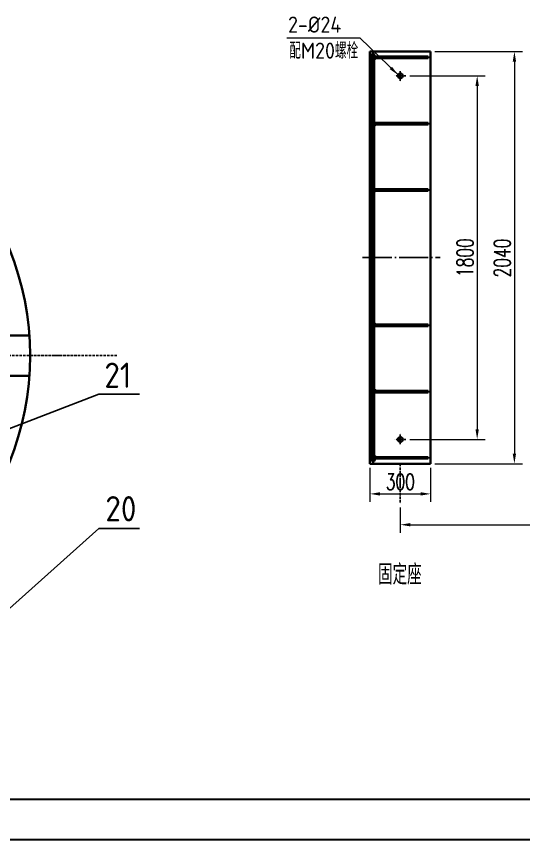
# Model space of a CAD drawing. Header units: millimetres. Extents: x 250587 to 267407, y 48545 to 60425.
# Drawn here: x 255461 to 257969, y 48545 to 52619 of the extents above; entities that cross this region are included whole.
import ezdxf

# ---------------------------------------------------------------- set-up
doc = ezdxf.new("R2010")
doc.units = ezdxf.units.MM
for name, pattern in [('ACAD_ISO04W100', [30, 24, -3, 0, -3]), ('ACAD_ISO10W100', [18, 12, -3, 0, -3]), ('CENTER', [2, 1.25, -0.25, 0.25, -0.25])]:
    doc.linetypes.add(name, pattern=pattern)
doc.layers.add('Layer1', color=7, linetype='CENTER')
doc.layers.add('粗实线', color=7, linetype='Continuous', lineweight=30)
doc.styles.add('GW', font='isocp.shx', dxfattribs={"bigfont": 'gbcbig.shx'})
doc.styles.get("Standard").update_dxf_attribs({"font": 'txt.shx'})
doc.styles.add('英文或数字', font='simplex.shx', dxfattribs={"width": 0.7, "bigfont": 'gbcbig.shx'})
doc.dimstyles.new('尺寸标注1.20', dxfattribs={"dimscale": 20, "dimtxt": 4, "dimasz": 2.5, "dimexe": 2, "dimexo": 1, "dimgap": 1, "dimtad": 1, "dimdec": 1, "dimdsep": 46, "dimtxsty": '英文或数字', "dimcen": 1, "dimclrd": 4, "dimclre": 3, "dimclrt": 2, "dimadec": 1, "dimazin": 2, "dimtfac": 1, "dimtdec": 1, "dimtmove": 0, "dimatfit": 3, "dimfxl": 0, "dimtolj": 1, "dimtzin": 0, "dimlwd": 15, "dimlwe": 15, "dimarcsym": 0})
doc.dimstyles.new('标注罐体-引标', dxfattribs={"dimtxt": 20, "dimasz": 25, "dimexe": 2, "dimexo": 0, "dimgap": 0.09, "dimtad": 1, "dimdec": 1, "dimdsep": 46, "dimtxsty": 'GW', "dimblk": 'NONE', "dimcen": 0, "dimclrd": 4, "dimclre": 3, "dimadec": 0, "dimazin": 2, "dimtfac": 1, "dimtdec": 1, "dimtofl": 0, "dimtmove": 0, "dimatfit": 3, "dimldrblk": 'NONE', "dimfxl": 0, "dimtolj": 1, "dimtzin": 0, "dimarcsym": 0})

# ---------------------------------------------------------------- blocks, each defined once
blk = doc.blocks.new('A$C6A09782F')
at = {"ltscale": 10}
for p, q in [((25, 10), (831, 10)), ((0, 0), (841, 0))]:
    blk.add_line(p, q, dxfattribs=at)
blk = doc.blocks.new('_None')
blk = doc.blocks.new('*D364')
at = {"color": 3, "lineweight": 15}
for p, q in [((257209.3, 50385.6), (257209.3, 50216.1)), ((257509.3, 50385.6), (257509.3, 50216.1))]:
    blk.add_line(p, q, dxfattribs=at)
at = {"color": 4, "lineweight": 15}
blk.add_line((257259.3, 50256.1), (257459.3, 50256.1), dxfattribs=at)
at = {"color": 4}
for points in [[(257259.3, 50264.5), (257259.3, 50247.8), (257209.3, 50256.1)], [(257459.3, 50264.5), (257459.3, 50247.8), (257509.3, 50256.1)]]:
    blk.add_solid(points, dxfattribs=at)
at = {"layer": 'Defpoints', "color": 0}
for p in [(257209.3, 50405.6), (257509.3, 50405.6), (257509.3, 50256.1)]:
    blk.add_point(p, dxfattribs=at)
at = {"color": 2, "insert": (257359.3, 50316.1), "char_height": 80, "attachment_point": 5, "style": '英文或数字'}
blk.add_mtext('\\A1;300', dxfattribs=at)
blk = doc.blocks.new('*D365')
at = {"color": 3, "lineweight": 15}
for p, q in [((257529.3, 52445.6), (257963.7, 52445.6)), ((257529.3, 50405.6), (257963.7, 50405.6))]:
    blk.add_line(p, q, dxfattribs=at)
at = {"color": 4, "lineweight": 15}
blk.add_line((257923.7, 52395.6), (257923.7, 50455.6), dxfattribs=at)
at = {"color": 4}
for points in [[(257915.3, 52395.6), (257932, 52395.6), (257923.7, 52445.6)], [(257915.3, 50455.6), (257932, 50455.6), (257923.7, 50405.6)]]:
    blk.add_solid(points, dxfattribs=at)
at = {"layer": 'Defpoints', "color": 0}
for p in [(257509.3, 52445.6), (257509.3, 50405.6), (257923.7, 50405.6)]:
    blk.add_point(p, dxfattribs=at)
at = {"color": 2, "insert": (257863.7, 51423.6), "char_height": 80, "attachment_point": 5, "rotation": 90, "style": '英文或数字'}
blk.add_mtext('\\A1;2040', dxfattribs=at)
blk = doc.blocks.new('*D366')
at = {"color": 3, "lineweight": 15}
for p, q in [((257407.2, 52325.6), (257779.5, 52325.6)), ((257407.2, 50525.6), (257779.5, 50525.6))]:
    blk.add_line(p, q, dxfattribs=at)
at = {"color": 4, "lineweight": 15}
blk.add_line((257739.5, 52275.6), (257739.5, 50575.6), dxfattribs=at)
at = {"color": 4}
for points in [[(257731.1, 52275.6), (257747.8, 52275.6), (257739.5, 52325.6)], [(257731.1, 50575.6), (257747.8, 50575.6), (257739.5, 50525.6)]]:
    blk.add_solid(points, dxfattribs=at)
at = {"layer": 'Defpoints', "color": 0}
for p in [(257387.2, 52325.6), (257387.2, 50525.6), (257739.5, 50525.6)]:
    blk.add_point(p, dxfattribs=at)
at = {"color": 2, "insert": (257679.5, 51425.6), "char_height": 80, "attachment_point": 5, "rotation": 90, "style": '英文或数字'}
blk.add_mtext('\\A1;1800', dxfattribs=at)
blk = doc.blocks.new('*D370')
at = {"color": 3, "lineweight": 15}
for p, q in [((257359.3, 50189.3), (257359.3, 50063.4)), ((258973.2, 50189.3), (258973.2, 50063.4))]:
    blk.add_line(p, q, dxfattribs=at)
at = {"color": 4, "lineweight": 15}
blk.add_line((257409.3, 50103.4), (258923.2, 50103.4), dxfattribs=at)
at = {"color": 4}
for points in [[(257409.3, 50111.7), (257409.3, 50095), (257359.3, 50103.4)], [(258923.2, 50111.7), (258923.2, 50095), (258973.2, 50103.4)]]:
    blk.add_solid(points, dxfattribs=at)
at = {"layer": 'Defpoints', "color": 0}
for p in [(257359.3, 50209.3), (258973.2, 50209.3), (258973.2, 50103.4)]:
    blk.add_point(p, dxfattribs=at)
at = {"color": 2, "insert": (258166.3, 50163.4), "char_height": 80, "attachment_point": 5, "style": '英文或数字'}
blk.add_mtext('\\A1;4415', dxfattribs=at)

msp = doc.modelspace()

# ---------------------------------------------------------------- hatches: boundary and pattern name
h = msp.add_hatch()
h.set_pattern_fill('ANSI31', color=3, scale=2, style=0)
h.set_pattern_definition([(45, (257219.2975, 50415.65), (-4.490128, 4.490128), [])])
h.paths.add_polyline_path([(257229.3, 50415.65), (257229.3, 52435.65), (257219.3, 52435.65), (257219.3, 50415.65)])
h = msp.add_hatch()
h.set_pattern_fill('ANSI31', color=3, scale=2, angle=90, style=0)
h.set_pattern_definition([(135, (257229.2975, 50430.65), (-4.490128, -4.490128), [])])
h.paths.add_polyline_path([(257497.3, 52420.65), (257229.3, 52420.65), (257229.3, 52412.65), (257497.3, 52412.65)])
h.paths.add_polyline_path([(257497.3, 52092.65), (257229.3, 52092.65), (257229.3, 52084.65), (257497.3, 52084.65)])
h.paths.add_polyline_path([(257497.3, 51764.65), (257229.3, 51764.65), (257229.3, 51756.65), (257497.3, 51756.65)])
h.paths.add_polyline_path([(257497.3, 51094.65), (257229.3, 51094.65), (257229.3, 51086.65), (257497.3, 51086.65)])
h.paths.add_polyline_path([(257497.3, 50766.65), (257229.3, 50766.65), (257229.3, 50758.65), (257497.3, 50758.65)])
h.paths.add_polyline_path([(257497.3, 50438.65), (257229.3, 50438.65), (257229.3, 50430.65), (257497.3, 50430.65)])
at = {"layer": 'Layer1', "lineweight": 35}
h = msp.add_hatch(color=256, dxfattribs=at)
h.paths.add_polyline_path([(257229.3, 50446.38), (257229.3, 50438.65), (257241.89, 50438.65)])
h.paths.add_polyline_path([(257229.3, 50430.65), (257229.3, 50420.35), (257235.79, 50430.65)])
h.paths.add_polyline_path([(257229.3, 50774.38), (257229.3, 50766.65), (257241.89, 50766.65)])
h.paths.add_polyline_path([(257229.3, 50758.65), (257229.3, 50750.71), (257235.1, 50758.65)])
h.paths.add_polyline_path([(257229.3, 51086.65), (257229.3, 51078.71), (257235.1, 51086.65)])
h.paths.add_polyline_path([(257229.3, 51102.38), (257229.3, 51094.65), (257241.89, 51094.65)])
h.paths.add_polyline_path([(257229.3, 52430.95), (257229.3, 52420.65), (257235.79, 52420.65)])
h.paths.add_polyline_path([(257229.3, 52412.65), (257229.3, 52404.92), (257241.89, 52412.65)])
h.paths.add_polyline_path([(257229.3, 52100.59), (257229.3, 52092.65), (257235.1, 52092.65)])
h.paths.add_polyline_path([(257229.3, 52084.65), (257229.3, 52076.92), (257241.89, 52084.65)])
h.paths.add_polyline_path([(257229.3, 51772.59), (257229.3, 51764.65), (257235.1, 51764.65)])
h.paths.add_polyline_path([(257229.3, 51756.65), (257229.3, 51748.92), (257241.89, 51756.65)])

# ---------------------------------------------------------------- linework, layer by layer
at = {"lineweight": 35}
for p, q in [((257209.3, 50405.65), (257209.3, 52445.65)), ((257209.3, 52445.65), (257509.3, 52445.65)), ((257509.3, 50405.65), (257509.3, 52445.65)), ((257219.3, 50415.65), (257219.3, 52435.65)), ((257229.3, 52435.65), (257219.3, 52435.65)), ((257229.3, 50415.65), (257229.3, 52435.65)), ((257497.3, 52420.65), (257229.3, 52420.65)), ((257497.3, 52412.65), (257229.3, 52412.65)), ((257497.3, 52420.65), (257497.3, 52412.65)), ((257497.3, 52092.65), (257229.3, 52092.65)), ((257497.3, 52084.65), (257229.3, 52084.65)), ((257497.3, 52092.65), (257497.3, 52084.65)), ((257497.3, 51764.65), (257229.3, 51764.65)), ((257497.3, 51756.65), (257229.3, 51756.65)), ((257497.3, 51764.65), (257497.3, 51756.65)), ((257497.3, 51094.65), (257229.3, 51094.65)), ((257497.3, 51086.65), (257497.3, 51094.65)), ((257497.3, 51086.65), (257229.3, 51086.65)), ((254162.65, 51040.46), (255524.11, 51040.46)), ((254162.65, 50840.46), (255524.11, 50840.46)), ((257229.3, 50774.38), (257241.89, 50766.65)), ((257497.3, 50766.65), (257229.3, 50766.65)), ((257229.3, 50750.71), (257235.1, 50758.65)), ((257497.3, 50758.65), (257229.3, 50758.65)), ((257497.3, 50758.65), (257497.3, 50766.65)), ((257229.3, 50446.38), (257241.89, 50438.65)), ((257209.3, 50405.65), (257509.3, 50405.65)), ((257229.3, 50415.65), (257219.3, 50415.65)), ((257497.3, 50438.65), (257229.3, 50438.65)), ((257497.3, 50430.65), (257229.3, 50430.65)), ((257229.3, 50420.35), (257235.79, 50430.65)), ((257497.3, 50430.65), (257497.3, 50438.65))]:
    msp.add_line(p, q, dxfattribs=at)
for p, q in [((257229.3, 52430.95), (257235.79, 52420.65)), ((257229.3, 52404.92), (257241.89, 52412.65)), ((257229.3, 52100.59), (257235.1, 52092.65)), ((257229.3, 52076.92), (257241.89, 52084.65)), ((257229.3, 51772.59), (257235.1, 51764.65)), ((257229.3, 51748.92), (257241.89, 51756.65)), ((257229.3, 51102.38), (257241.89, 51094.65)), ((257229.3, 51078.71), (257235.1, 51086.65))]:
    msp.add_line(p, q)
at = {"color": 1, "linetype": 'ACAD_ISO10W100'}
for p, q in [((255957.41, 50940.46), (252267.89, 50940.46)), ((257359.3, 50405.65), (257359.3, 50209.29))]:
    msp.add_line(p, q, dxfattribs=at)
at = {"lineweight": 35}
for centre in [(257359.3, 52325.65), (257359.3, 50525.65)]:
    msp.add_circle(centre, 12, dxfattribs=at)
msp.add_arc((254112.65, 50940.46), 1415, 273.89854, 86.10146, dxfattribs=at)
at = {"layer": 'Layer1', "color": 1, "linetype": 'ACAD_ISO10W100'}
for p, q in [((257387.23, 52325.65), (257332.15, 52325.65)), ((257359.3, 52348.89), (257359.3, 52296.19))]:
    msp.add_line(p, q, dxfattribs=at)
at = {"layer": 'Layer1', "color": 1, "linetype": 'ACAD_ISO04W100', "ltscale": 6}
msp.add_line((257172.97, 51425.65), (257557.13, 51425.65), dxfattribs=at)
at = {"layer": 'Layer1', "color": 1, "linetype": 'ACAD_ISO10W100', "lineweight": -3}
for p, q in [((257387.23, 50525.65), (257332.15, 50525.65)), ((257359.3, 50502.41), (257359.3, 50555.11))]:
    msp.add_line(p, q, dxfattribs=at)

# ---------------------------------------------------------------- block references
at = {"layer": '粗实线', "xscale": 20, "yscale": 20, "zscale": 20}
msp.add_blockref('A$C6A09782F', (250587.49, 48545.06), dxfattribs=at)

# ---------------------------------------------------------------- texts
at = {"attachment_point": 1, "style": 'GW'}
for s, insert, char_height, width in [('{\\C2;2-%%C24}', (256803.96, 52619.2), 80, 514.9608), ('{\\C2;配M20螺栓}', (256809.92, 52490.28), 80, 514.9608), ('{\\C2;21}', (255895.28, 50905.99), 125, 93.9055), ('{\\C2;20}', (255900.22, 50245.11), 125, 93.9055)]:
    msp.add_mtext(s, dxfattribs=dict(at, insert=insert, char_height=char_height, width=width))
at = {"insert": (257249.17, 49906.9), "char_height": 100, "width": 514.9608, "attachment_point": 1}
msp.add_mtext('{\\Fisocp,gbcbig|c134;\\C2;固定座}', dxfattribs=at)

# ---------------------------------------------------------------- dimensions: what is measured, and where the dimension line sits
for base, p1, p2, picture, middle in [((257923.68, 50405.65), (257509.3, 52445.65), (257509.3, 50405.65), '*D365', (257923.68, 51423.63)), ((257739.48, 50525.65), (257387.23, 52325.65), (257387.23, 50525.65), '*D366', (257739.48, 51425.65))]:
    dim = msp.add_linear_dim(base=base, p1=p1, p2=p2, angle=90, dimstyle='尺寸标注1.20')
    dim.commit()
    dim.dimension.update_dxf_attribs({"geometry": picture, "text_midpoint": middle, "dimtype": 160})
dim = msp.add_linear_dim(base=(257509.3, 50256.13), p1=(257209.3, 50405.65), p2=(257509.3, 50405.65), dimstyle='尺寸标注1.20')
dim.commit()
dim.dimension.update_dxf_attribs({"geometry": '*D364', "text_midpoint": (257359.3, 50256.13), "dimtype": 160})
dim = msp.add_linear_dim(base=(258973.21, 50103.35), p1=(257359.3, 50209.29), p2=(258973.21, 50209.29), text='4415', dimstyle='尺寸标注1.20')
dim.commit()
dim.dimension.update_dxf_attribs({"geometry": '*D370', "text_midpoint": (258166.26, 50103.35), "dimtype": 160})

# ---------------------------------------------------------------- leaders
for points, dimstyle, override in [([(257348.11, 52329.98), (257160.4, 52512.35), (256798.01, 52512.35)], '尺寸标注1.20', {"dimgap": 1, "dimtad": 0}), ([(254775.15, 50330.34), (255868.49, 50749.77), (256068.49, 50749.77)], '标注罐体-引标', {"dimgap": 0.09, "dimtad": 0}), ([(255151.05, 49442.29), (255868.49, 50085.39), (256068.49, 50085.39)], '标注罐体-引标', {"dimgap": 0.09, "dimtad": 0})]:
    msp.add_leader(points, dimstyle=dimstyle, override=override)

doc.saveas('drawing.dxf')
